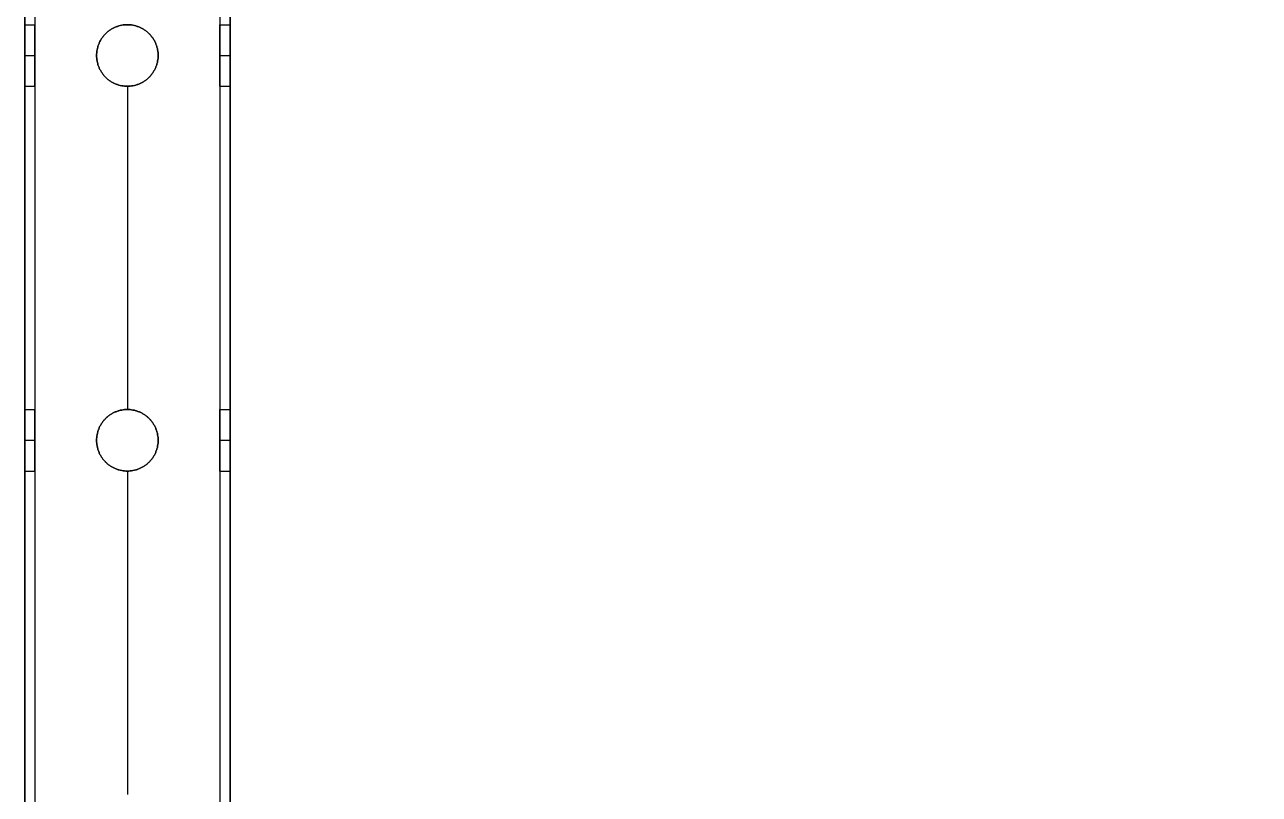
# Model space of a CAD drawing. Header units: millimetres. Extents: x 1279 to 9834, y -699 to 998.
# Drawn here: x 6355.5 to 6596, y -354.2 to -204.2 of the extents above; entities that cross this region are included whole.
import ezdxf

# ---------------------------------------------------------------- set-up
doc = ezdxf.new("R2010")
doc.units = ezdxf.units.MM
doc.header["$MEASUREMENT"] = 0
doc.layers.add('staal', color=7, linetype='Continuous', true_color=0x4c4c4c)

msp = doc.modelspace()

# ---------------------------------------------------------------- linework, layer by layer
at = {"layer": 'staal'}
for p, q in [((6355.49, -204.2, 1905.19), (6357.49, -204.2, 1905.19)), ((6375.49, -204.2, 1923.19), (6375.49, -204.2, 1925.19)), ((6375.49, -204.2, 1885.19), (6375.49, -204.2, 1887.19)), ((6393.49, -204.2, 1905.19), (6395.49, -204.2, 1905.19)), ((6355.49, -210.2, 1899.19), (6357.49, -210.2, 1899.19)), ((6355.49, -210.2, 1911.19), (6357.49, -210.2, 1911.19)), ((6369.49, -210.2, 1923.19), (6369.49, -210.2, 1925.19)), ((6369.49, -210.2, 1885.19), (6369.49, -210.2, 1887.19)), ((6381.49, -210.2, 1923.19), (6381.49, -210.2, 1925.19)), ((6381.49, -210.2, 1885.19), (6381.49, -210.2, 1887.19)), ((6393.49, -210.2, 1899.19), (6395.49, -210.2, 1899.19)), ((6393.49, -210.2, 1911.19), (6395.49, -210.2, 1911.19)), ((6355.49, -216.2, 1905.19), (6357.49, -216.2, 1905.19)), ((6375.49, -216.2, 1923.19), (6375.49, -216.2, 1925.19)), ((6375.49, -216.2, 1885.19), (6375.49, -216.2, 1887.19)), ((6393.49, -216.2, 1905.19), (6395.49, -216.2, 1905.19)), ((6355.49, -279.2, 1905.19), (6357.49, -279.2, 1905.19)), ((6375.49, -279.2, 1923.19), (6375.49, -279.2, 1925.19)), ((6375.49, -279.2, 1885.19), (6375.49, -279.2, 1887.19)), ((6393.49, -279.2, 1905.19), (6395.49, -279.2, 1905.19)), ((6355.49, -285.2, 1899.19), (6357.49, -285.2, 1899.19)), ((6355.49, -285.2, 1911.19), (6357.49, -285.2, 1911.19)), ((6369.49, -285.2, 1923.19), (6369.49, -285.2, 1925.19)), ((6369.49, -285.2, 1885.19), (6369.49, -285.2, 1887.19)), ((6381.49, -285.2, 1923.19), (6381.49, -285.2, 1925.19)), ((6381.49, -285.2, 1885.19), (6381.49, -285.2, 1887.19)), ((6393.49, -285.2, 1899.19), (6395.49, -285.2, 1899.19)), ((6393.49, -285.2, 1911.19), (6395.49, -285.2, 1911.19)), ((6355.49, -291.2, 1905.19), (6357.49, -291.2, 1905.19)), ((6375.49, -291.2, 1923.19), (6375.49, -291.2, 1925.19)), ((6375.49, -291.2, 1885.19), (6375.49, -291.2, 1887.19)), ((6393.49, -291.2, 1905.19), (6395.49, -291.2, 1905.19))]:
    msp.add_line(p, q, dxfattribs=at)
for points in [[(6355.49, 710.3), (7671.49, 710.3), (7671.49, -605.7), (6355.49, -605.7)], [(6395.49, 670.3), (7631.49, 670.3), (7631.49, -565.7), (6395.49, -565.7)]]:
    msp.add_lwpolyline(points, close=True, dxfattribs=at)
for points in [[(6355.49, 710.3, 1885.19), (6355.49, 52.3, 1885.19), (6355.49, -605.7, 1885.19)], [(6355.49, 710.3, 1925.19), (6355.49, 52.3, 1925.19), (6355.49, -605.7, 1925.19)], [(6357.49, 708.3, 1923.19), (6357.49, 52.3, 1923.19), (6357.49, -603.7, 1923.19)], [(6357.49, 708.3, 1887.19), (6357.49, 52.3, 1887.19), (6357.49, -603.7, 1887.19)], [(6393.49, 672.3, 1923.19), (6393.49, 52.3, 1923.19), (6393.49, -567.7, 1923.19)], [(6393.49, 672.3, 1887.19), (6393.49, 52.3, 1887.19), (6393.49, -567.7, 1887.19)], [(6395.49, 670.3, 1885.19), (6395.49, 52.3, 1885.19), (6395.49, -565.7, 1885.19)], [(6395.49, 670.3, 1925.19), (6395.49, 52.3, 1925.19), (6395.49, -565.7, 1925.19)], [(6355.49, -216.2, 1905.19), (6355.49, -247.7, 1905.19), (6355.49, -279.2, 1905.19)], [(6357.49, -216.2, 1905.19), (6357.49, -247.7, 1905.19), (6357.49, -279.2, 1905.19)], [(6375.49, -216.2, 1925.19), (6375.49, -247.7, 1925.19), (6375.49, -279.2, 1925.19)], [(6375.49, -216.2, 1923.19), (6375.49, -247.7, 1923.19), (6375.49, -279.2, 1923.19)], [(6375.49, -216.2, 1887.19), (6375.49, -247.7, 1887.19), (6375.49, -279.2, 1887.19)], [(6375.49, -216.2, 1885.19), (6375.49, -247.7, 1885.19), (6375.49, -279.2, 1885.19)], [(6393.49, -216.2, 1905.19), (6393.49, -247.7, 1905.19), (6393.49, -279.2, 1905.19)], [(6395.49, -216.2, 1905.19), (6395.49, -247.7, 1905.19), (6395.49, -279.2, 1905.19)], [(6355.49, -291.2, 1905.19), (6355.49, -322.7, 1905.19), (6355.49, -354.2, 1905.19)], [(6357.49, -291.2, 1905.19), (6357.49, -322.7, 1905.19), (6357.49, -354.2, 1905.19)], [(6375.49, -291.2, 1925.19), (6375.49, -322.7, 1925.19), (6375.49, -354.2, 1925.19)], [(6375.49, -291.2, 1923.19), (6375.49, -322.7, 1923.19), (6375.49, -354.2, 1923.19)], [(6375.49, -291.2, 1887.19), (6375.49, -322.7, 1887.19), (6375.49, -354.2, 1887.19)], [(6375.49, -291.2, 1885.19), (6375.49, -322.7, 1885.19), (6375.49, -354.2, 1885.19)], [(6393.49, -291.2, 1905.19), (6393.49, -322.7, 1905.19), (6393.49, -354.2, 1905.19)], [(6395.49, -291.2, 1905.19), (6395.49, -322.7, 1905.19), (6395.49, -354.2, 1905.19)]]:
    msp.add_open_spline(points, degree=2, dxfattribs=at)
for points, knots in [([(6355.49, -210.2, 1899.19), (6355.49, -204.2, 1899.19), (6355.49, -204.2, 1905.19), (6355.49, -204.2, 1911.19), (6355.49, -210.2, 1911.19), (6355.49, -216.2, 1911.19), (6355.49, -216.2, 1905.19), (6355.49, -216.2, 1899.19), (6355.49, -210.2, 1899.19)], [0, 0, 0, 7.853982, 7.853982, 15.707963, 15.707963, 23.561945, 23.561945, 31.415927, 31.415927, 31.415927]), ([(6357.49, -210.2, 1899.19), (6357.49, -216.2, 1899.19), (6357.49, -216.2, 1905.19), (6357.49, -216.2, 1911.19), (6357.49, -210.2, 1911.19), (6357.49, -204.2, 1911.19), (6357.49, -204.2, 1905.19), (6357.49, -204.2, 1899.19), (6357.49, -210.2, 1899.19)], [-31.415927, -31.415927, -31.415927, -23.561945, -23.561945, -15.707963, -15.707963, -7.853982, -7.853982, 0, 0, 0]), ([(6381.49, -210.2, 1925.19), (6381.49, -216.2, 1925.19), (6375.49, -216.2, 1925.19), (6369.49, -216.2, 1925.19), (6369.49, -210.2, 1925.19), (6369.49, -204.2, 1925.19), (6375.49, -204.2, 1925.19), (6381.49, -204.2, 1925.19), (6381.49, -210.2, 1925.19)], [-31.415927, -31.415927, -31.415927, -23.561945, -23.561945, -15.707963, -15.707963, -7.853982, -7.853982, 0, 0, 0]), ([(6381.49, -210.2, 1923.19), (6381.49, -204.2, 1923.19), (6375.49, -204.2, 1923.19), (6369.49, -204.2, 1923.19), (6369.49, -210.2, 1923.19), (6369.49, -216.2, 1923.19), (6375.49, -216.2, 1923.19), (6381.49, -216.2, 1923.19), (6381.49, -210.2, 1923.19)], [0, 0, 0, 7.853982, 7.853982, 15.707963, 15.707963, 23.561945, 23.561945, 31.415927, 31.415927, 31.415927]), ([(6381.49, -210.2, 1887.19), (6381.49, -216.2, 1887.19), (6375.49, -216.2, 1887.19), (6369.49, -216.2, 1887.19), (6369.49, -210.2, 1887.19), (6369.49, -204.2, 1887.19), (6375.49, -204.2, 1887.19), (6381.49, -204.2, 1887.19), (6381.49, -210.2, 1887.19)], [-31.415927, -31.415927, -31.415927, -23.561945, -23.561945, -15.707963, -15.707963, -7.853982, -7.853982, 0, 0, 0]), ([(6381.49, -210.2, 1885.19), (6381.49, -204.2, 1885.19), (6375.49, -204.2, 1885.19), (6369.49, -204.2, 1885.19), (6369.49, -210.2, 1885.19), (6369.49, -216.2, 1885.19), (6375.49, -216.2, 1885.19), (6381.49, -216.2, 1885.19), (6381.49, -210.2, 1885.19)], [0, 0, 0, 7.853982, 7.853982, 15.707963, 15.707963, 23.561945, 23.561945, 31.415927, 31.415927, 31.415927]), ([(6393.49, -210.2, 1899.19), (6393.49, -204.2, 1899.19), (6393.49, -204.2, 1905.19), (6393.49, -204.2, 1911.19), (6393.49, -210.2, 1911.19), (6393.49, -216.2, 1911.19), (6393.49, -216.2, 1905.19), (6393.49, -216.2, 1899.19), (6393.49, -210.2, 1899.19)], [0, 0, 0, 7.853982, 7.853982, 15.707963, 15.707963, 23.561945, 23.561945, 31.415927, 31.415927, 31.415927]), ([(6395.49, -210.2, 1899.19), (6395.49, -216.2, 1899.19), (6395.49, -216.2, 1905.19), (6395.49, -216.2, 1911.19), (6395.49, -210.2, 1911.19), (6395.49, -204.2, 1911.19), (6395.49, -204.2, 1905.19), (6395.49, -204.2, 1899.19), (6395.49, -210.2, 1899.19)], [-31.415927, -31.415927, -31.415927, -23.561945, -23.561945, -15.707963, -15.707963, -7.853982, -7.853982, 0, 0, 0]), ([(6355.49, -285.2, 1899.19), (6355.49, -279.2, 1899.19), (6355.49, -279.2, 1905.19), (6355.49, -279.2, 1911.19), (6355.49, -285.2, 1911.19), (6355.49, -291.2, 1911.19), (6355.49, -291.2, 1905.19), (6355.49, -291.2, 1899.19), (6355.49, -285.2, 1899.19)], [0, 0, 0, 7.853982, 7.853982, 15.707963, 15.707963, 23.561945, 23.561945, 31.415927, 31.415927, 31.415927]), ([(6357.49, -285.2, 1899.19), (6357.49, -291.2, 1899.19), (6357.49, -291.2, 1905.19), (6357.49, -291.2, 1911.19), (6357.49, -285.2, 1911.19), (6357.49, -279.2, 1911.19), (6357.49, -279.2, 1905.19), (6357.49, -279.2, 1899.19), (6357.49, -285.2, 1899.19)], [-31.415927, -31.415927, -31.415927, -23.561945, -23.561945, -15.707963, -15.707963, -7.853982, -7.853982, 0, 0, 0]), ([(6381.49, -285.2, 1925.19), (6381.49, -291.2, 1925.19), (6375.49, -291.2, 1925.19), (6369.49, -291.2, 1925.19), (6369.49, -285.2, 1925.19), (6369.49, -279.2, 1925.19), (6375.49, -279.2, 1925.19), (6381.49, -279.2, 1925.19), (6381.49, -285.2, 1925.19)], [-31.415927, -31.415927, -31.415927, -23.561945, -23.561945, -15.707963, -15.707963, -7.853982, -7.853982, 0, 0, 0]), ([(6381.49, -285.2, 1923.19), (6381.49, -279.2, 1923.19), (6375.49, -279.2, 1923.19), (6369.49, -279.2, 1923.19), (6369.49, -285.2, 1923.19), (6369.49, -291.2, 1923.19), (6375.49, -291.2, 1923.19), (6381.49, -291.2, 1923.19), (6381.49, -285.2, 1923.19)], [0, 0, 0, 7.853982, 7.853982, 15.707963, 15.707963, 23.561945, 23.561945, 31.415927, 31.415927, 31.415927]), ([(6381.49, -285.2, 1887.19), (6381.49, -291.2, 1887.19), (6375.49, -291.2, 1887.19), (6369.49, -291.2, 1887.19), (6369.49, -285.2, 1887.19), (6369.49, -279.2, 1887.19), (6375.49, -279.2, 1887.19), (6381.49, -279.2, 1887.19), (6381.49, -285.2, 1887.19)], [-31.415927, -31.415927, -31.415927, -23.561945, -23.561945, -15.707963, -15.707963, -7.853982, -7.853982, 0, 0, 0]), ([(6381.49, -285.2, 1885.19), (6381.49, -279.2, 1885.19), (6375.49, -279.2, 1885.19), (6369.49, -279.2, 1885.19), (6369.49, -285.2, 1885.19), (6369.49, -291.2, 1885.19), (6375.49, -291.2, 1885.19), (6381.49, -291.2, 1885.19), (6381.49, -285.2, 1885.19)], [0, 0, 0, 7.853982, 7.853982, 15.707963, 15.707963, 23.561945, 23.561945, 31.415927, 31.415927, 31.415927]), ([(6393.49, -285.2, 1899.19), (6393.49, -279.2, 1899.19), (6393.49, -279.2, 1905.19), (6393.49, -279.2, 1911.19), (6393.49, -285.2, 1911.19), (6393.49, -291.2, 1911.19), (6393.49, -291.2, 1905.19), (6393.49, -291.2, 1899.19), (6393.49, -285.2, 1899.19)], [0, 0, 0, 7.853982, 7.853982, 15.707963, 15.707963, 23.561945, 23.561945, 31.415927, 31.415927, 31.415927]), ([(6395.49, -285.2, 1899.19), (6395.49, -291.2, 1899.19), (6395.49, -291.2, 1905.19), (6395.49, -291.2, 1911.19), (6395.49, -285.2, 1911.19), (6395.49, -279.2, 1911.19), (6395.49, -279.2, 1905.19), (6395.49, -279.2, 1899.19), (6395.49, -285.2, 1899.19)], [-31.415927, -31.415927, -31.415927, -23.561945, -23.561945, -15.707963, -15.707963, -7.853982, -7.853982, 0, 0, 0])]:
    msp.add_rational_spline(points, [1, 0.707106781187, 1, 0.707106781187, 1, 0.707106781187, 1, 0.707106781187, 1], degree=2, knots=knots, dxfattribs=at)

doc.saveas('drawing.dxf')
